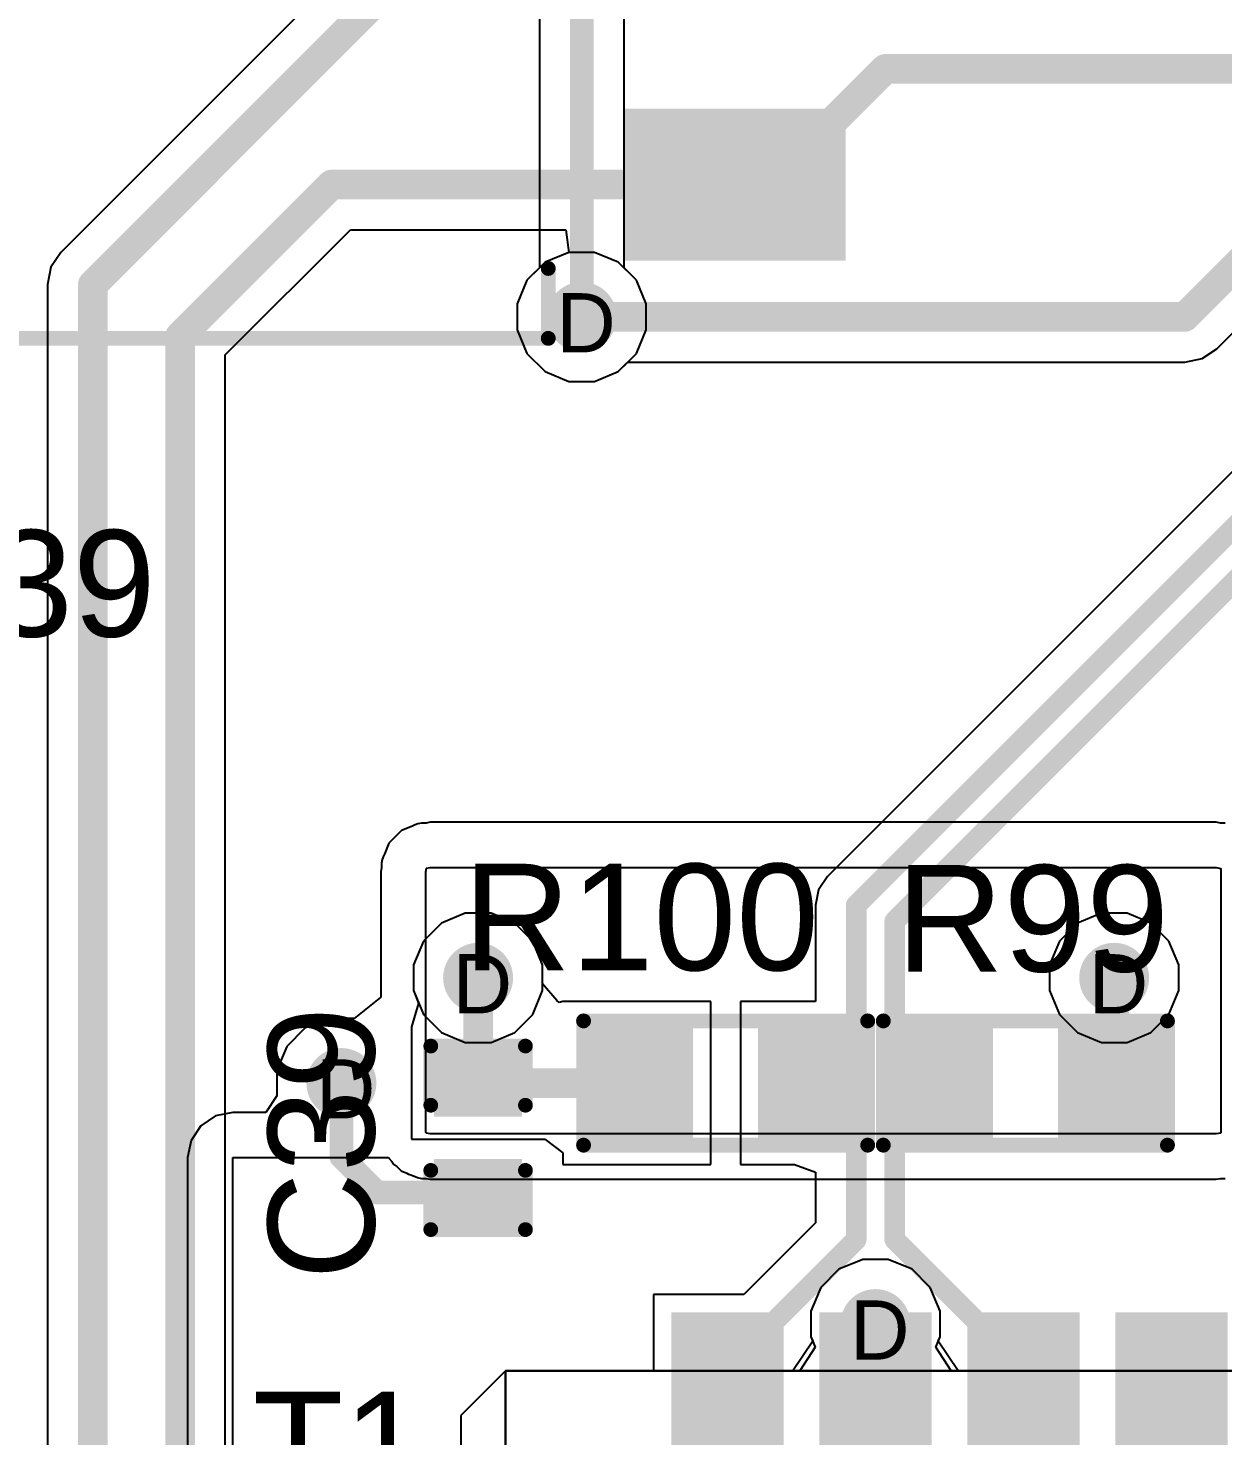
# Model space of a CAD drawing. Header units: inches. Extents: x -11 to 5428, y 0 to 5423.
# Drawn here: x 261.42 to 271.67, y 29.16 to 41.24 of the extents above; entities that cross this region are included whole.
import ezdxf

# ---------------------------------------------------------------- set-up
doc = ezdxf.new("R2010")
doc.units = ezdxf.units.IN
for name, color, linetype in [('Bottom Layer', 5, 'Continuous'), ('Drill Drawing', 1, 'Continuous'), ('GND', 16, 'Continuous'), ('Multi-Layer', 9, 'Continuous'), ('PWR', 76, 'Continuous'), ('Top Layer', 1, 'Continuous'), ('Top Overlay', 2, 'Continuous'), ('Top Paste', 8, 'Continuous'), ('Top Solder', 216, 'Continuous'), ('Via Holes', 16, 'Continuous')]:
    doc.layers.add(name, color=color, linetype=linetype)
doc.styles.add('Arial', font='', dxfattribs={"height": 0.2})
doc.styles.get('Arial').set_extended_font_data('Arial')

# ---------------------------------------------------------------- blocks, each defined once
blk = doc.blocks.new('H1102NLT_645')
at = {"layer": 'Top Layer'}
for points in [[(-5.1, 4.825), (-3.43, 4.825), (-3.43, 4.065), (-5.1, 4.065)], [(5.1, 4.065), (3.43, 4.065), (3.43, 4.825), (5.1, 4.825)], [(-5.1, 3.555), (-3.43, 3.555), (-3.43, 2.795), (-5.1, 2.795)], [(5.1, 2.795), (3.43, 2.795), (3.43, 3.555), (5.1, 3.555)], [(-5.1, 2.285), (-3.43, 2.285), (-3.43, 1.525), (-5.1, 1.525)], [(5.1, 1.525), (3.43, 1.525), (3.43, 2.285), (5.1, 2.285)], [(-5.1, 1.015), (-3.43, 1.015), (-3.43, 0.255), (-5.1, 0.255)], [(5.1, 0.255), (3.43, 0.255), (3.43, 1.015), (5.1, 1.015)], [(-5.1, -0.255), (-3.43, -0.255), (-3.43, -1.015), (-5.1, -1.015)], [(5.1, -1.015), (3.43, -1.015), (3.43, -0.255), (5.1, -0.255)], [(-5.1, -1.525), (-3.43, -1.525), (-3.43, -2.285), (-5.1, -2.285)], [(5.1, -2.285), (3.43, -2.285), (3.43, -1.525), (5.1, -1.525)], [(-5.1, -2.795), (-3.43, -2.795), (-3.43, -3.555), (-5.1, -3.555)], [(5.1, -3.555), (3.43, -3.555), (3.43, -2.795), (5.1, -2.795)], [(-5.1, -4.065), (-3.43, -4.065), (-3.43, -4.825), (-5.1, -4.825)], [(5.1, -4.825), (3.43, -4.825), (3.43, -4.065), (5.1, -4.065)]]:
    blk.add_hatch(color=1, dxfattribs=at).paths.add_polyline_path(points)
at = {"layer": 'Top Overlay'}
blk.add_hatch(color=2, dxfattribs=at).paths.add_polyline_path([(-3.226, 4.089), (-2.413, 4.089), (-2.413, 4.902), (-3.226, 4.902)])
at = {"layer": 'Top Paste'}
for points in [[(-5.1, 4.825), (-3.43, 4.825), (-3.43, 4.065), (-5.1, 4.065)], [(5.1, 4.065), (3.43, 4.065), (3.43, 4.825), (5.1, 4.825)], [(-5.1, 3.555), (-3.43, 3.555), (-3.43, 2.795), (-5.1, 2.795)], [(5.1, 2.795), (3.43, 2.795), (3.43, 3.555), (5.1, 3.555)], [(-5.1, 2.285), (-3.43, 2.285), (-3.43, 1.525), (-5.1, 1.525)], [(5.1, 1.525), (3.43, 1.525), (3.43, 2.285), (5.1, 2.285)], [(-5.1, 1.015), (-3.43, 1.015), (-3.43, 0.255), (-5.1, 0.255)], [(5.1, 0.255), (3.43, 0.255), (3.43, 1.015), (5.1, 1.015)], [(-5.1, -0.255), (-3.43, -0.255), (-3.43, -1.015), (-5.1, -1.015)], [(5.1, -1.015), (3.43, -1.015), (3.43, -0.255), (5.1, -0.255)], [(-5.1, -1.525), (-3.43, -1.525), (-3.43, -2.285), (-5.1, -2.285)], [(5.1, -2.285), (3.43, -2.285), (3.43, -1.525), (5.1, -1.525)], [(-5.1, -2.795), (-3.43, -2.795), (-3.43, -3.555), (-5.1, -3.555)], [(5.1, -3.555), (3.43, -3.555), (3.43, -2.795), (5.1, -2.795)], [(-5.1, -4.065), (-3.43, -4.065), (-3.43, -4.825), (-5.1, -4.825)], [(5.1, -4.825), (3.43, -4.825), (3.43, -4.065), (5.1, -4.065)]]:
    blk.add_hatch(color=8, dxfattribs=at).paths.add_polyline_path(points)
at = {"layer": 'Top Solder'}
for points in [[(-5.202, 4.927), (-3.328, 4.927), (-3.328, 3.963), (-5.202, 3.963)], [(5.202, 3.963), (3.328, 3.963), (3.328, 4.927), (5.202, 4.927)], [(-5.202, 3.657), (-3.328, 3.657), (-3.328, 2.693), (-5.202, 2.693)], [(5.202, 2.693), (3.328, 2.693), (3.328, 3.657), (5.202, 3.657)], [(-5.202, 2.387), (-3.328, 2.387), (-3.328, 1.423), (-5.202, 1.423)], [(5.202, 1.423), (3.328, 1.423), (3.328, 2.387), (5.202, 2.387)], [(-5.202, 1.117), (-3.328, 1.117), (-3.328, 0.153), (-5.202, 0.153)], [(5.202, 0.153), (3.328, 0.153), (3.328, 1.117), (5.202, 1.117)], [(-5.202, -0.153), (-3.328, -0.153), (-3.328, -1.117), (-5.202, -1.117)], [(5.202, -1.117), (3.328, -1.117), (3.328, -0.153), (5.202, -0.153)], [(-5.202, -1.423), (-3.328, -1.423), (-3.328, -2.387), (-5.202, -2.387)], [(5.202, -2.387), (3.328, -2.387), (3.328, -1.423), (5.202, -1.423)], [(-5.202, -2.693), (-3.328, -2.693), (-3.328, -3.657), (-5.202, -3.657)], [(5.202, -3.657), (3.328, -3.657), (3.328, -2.693), (5.202, -2.693)], [(-5.202, -3.963), (-3.328, -3.963), (-3.328, -4.927), (-5.202, -4.927)], [(5.202, -4.927), (3.328, -4.927), (3.328, -3.963), (5.202, -3.963)]]:
    blk.add_hatch(color=216, dxfattribs=at).paths.add_polyline_path(points)
at = {"layer": 'Top Overlay'}
for points in [[(3.555, 6.35, 0.127, 0.127, 0), (-3.555, 6.35, 0.127, 0.127, 0)], [(-5.357, 4.47, 0.254, 0.254, 0), (-5.484, 4.597, 0.254, 0.254, 0)], [(-5.484, 4.343, 0.254, 0.254, 0), (-5.484, 4.597, 0.254, 0.254, 0)], [(-5.484, 4.343, 0.254, 0.254, 0), (-5.357, 4.47, 0.254, 0.254, 0)], [(3.555, -6.35, 0.127, 0.127, 0), (-3.555, -6.35, 0.127, 0.127, 0)]]:
    blk.add_lwpolyline(points, format="xyseb", dxfattribs=at)
for points in [[(-3.587, 6.35, 0.0635, 0.0635, 1), (-3.523, 6.35, 0.0635, 0.0635, 1)], [(3.523, 6.35, 0.0635, 0.0635, 1), (3.587, 6.35, 0.0635, 0.0635, 1)], [(-5.548, 4.597, 0.127, 0.127, 1), (-5.421, 4.597, 0.127, 0.127, 1)], [(-5.548, 4.597, 0.127, 0.127, 1), (-5.421, 4.597, 0.127, 0.127, 1)], [(-5.421, 4.47, 0.127, 0.127, 1), (-5.294, 4.47, 0.127, 0.127, 1)], [(-5.421, 4.47, 0.127, 0.127, 1), (-5.294, 4.47, 0.127, 0.127, 1)], [(-5.548, 4.343, 0.127, 0.127, 1), (-5.421, 4.343, 0.127, 0.127, 1)], [(-5.548, 4.343, 0.127, 0.127, 1), (-5.421, 4.343, 0.127, 0.127, 1)], [(-3.587, -6.35, 0.0635, 0.0635, 1), (-3.523, -6.35, 0.0635, 0.0635, 1)], [(3.523, -6.35, 0.0635, 0.0635, 1), (3.587, -6.35, 0.0635, 0.0635, 1)]]:
    blk.add_lwpolyline(points, format="xyseb", close=True, dxfattribs=at)
blk = doc.blocks.new('DSIC05LS_P__646')
at = {"layer": 'Top Layer'}
blk.add_hatch(color=1, dxfattribs=at).paths.add_polyline_path([(5.5, -4.53), (5.5, -5.63), (3.8, -5.63), (3.8, -4.53)])
at = {"layer": 'Top Paste'}
blk.add_hatch(color=8, dxfattribs=at).paths.add_polyline_path([(5.5, -4.53), (5.5, -5.63), (3.8, -5.63), (3.8, -4.53)])
at = {"layer": 'Top Solder'}
blk.add_hatch(color=216, dxfattribs=at).paths.add_polyline_path([(5.602, -4.428), (5.602, -5.732), (3.698, -5.732), (3.698, -4.428)])
at = {"layer": 'Top Overlay'}
for points in [[(3.05, -6.4, 0.127, 0.127, 0), (3.05, -5.8, 0.127, 0.127, 0)], [(-3.15, -6.4, 0.127, 0.127, 0), (3.05, -6.4, 0.127, 0.127, 0)]]:
    blk.add_lwpolyline(points, format="xyseb", dxfattribs=at)
for points in [[(3.018, -5.8, 0.0635, 0.0635, 1), (3.082, -5.8, 0.0635, 0.0635, 1)], [(3.018, -6.4, 0.0635, 0.0635, 1), (3.082, -6.4, 0.0635, 0.0635, 1)], [(3.018, -6.4, 0.0635, 0.0635, 1), (3.082, -6.4, 0.0635, 0.0635, 1)]]:
    blk.add_lwpolyline(points, format="xyseb", close=True, dxfattribs=at)
blk = doc.blocks.new('R___0603_699')
at = {"layer": 'Top Layer'}
for points in [[(-0.381, 0.445), (-0.381, -0.444), (-1.143, -0.444), (-1.143, 0.445)], [(1.143, 0.445), (1.143, -0.444), (0.381, -0.444), (0.381, 0.445)]]:
    blk.add_hatch(color=1, dxfattribs=at).paths.add_polyline_path(points)
at = {"layer": 'Top Paste'}
for points in [[(-0.381, 0.445), (-0.381, -0.444), (-1.143, -0.444), (-1.143, 0.445)], [(1.143, 0.445), (1.143, -0.444), (0.381, -0.444), (0.381, 0.445)]]:
    blk.add_hatch(color=8, dxfattribs=at).paths.add_polyline_path(points)
at = {"layer": 'Top Solder'}
for points in [[(-0.279, 0.546), (-0.279, -0.546), (-1.245, -0.546), (-1.245, 0.546)], [(1.245, 0.546), (1.245, -0.546), (0.279, -0.546), (0.279, 0.546)]]:
    blk.add_hatch(color=216, dxfattribs=at).paths.add_polyline_path(points)
at = {"layer": 'Top Overlay'}
for points in [[(-1.219, -0.533, 0.127, 0.127, 0), (-1.219, 0.533, 0.127, 0.127, 0)], [(-1.219, 0.533, 0.127, 0.127, 0), (1.219, 0.533, 0.127, 0.127, 0)], [(1.219, -0.533, 0.127, 0.127, 0), (1.219, 0.533, 0.127, 0.127, 0)], [(-1.219, -0.533, 0.127, 0.127, 0), (1.219, -0.533, 0.127, 0.127, 0)]]:
    blk.add_lwpolyline(points, format="xyseb", dxfattribs=at)
for points in [[(-1.251, 0.533, 0.0635, 0.0635, 1), (-1.187, 0.533, 0.0635, 0.0635, 1)], [(-1.251, 0.533, 0.0635, 0.0635, 1), (-1.187, 0.533, 0.0635, 0.0635, 1)], [(1.187, 0.533, 0.0635, 0.0635, 1), (1.251, 0.533, 0.0635, 0.0635, 1)], [(1.187, 0.533, 0.0635, 0.0635, 1), (1.251, 0.533, 0.0635, 0.0635, 1)], [(-1.251, -0.533, 0.0635, 0.0635, 1), (-1.187, -0.533, 0.0635, 0.0635, 1)], [(-1.251, -0.533, 0.0635, 0.0635, 1), (-1.187, -0.533, 0.0635, 0.0635, 1)], [(1.187, -0.533, 0.0635, 0.0635, 1), (1.251, -0.533, 0.0635, 0.0635, 1)], [(1.187, -0.533, 0.0635, 0.0635, 1), (1.251, -0.533, 0.0635, 0.0635, 1)]]:
    blk.add_lwpolyline(points, format="xyseb", close=True, dxfattribs=at)
blk = doc.blocks.new('R___0603_700')
at = {"layer": 'Top Layer'}
for points in [[(-0.381, 0.444), (-0.381, -0.445), (-1.143, -0.445), (-1.143, 0.444)], [(1.143, 0.444), (1.143, -0.445), (0.381, -0.445), (0.381, 0.444)]]:
    blk.add_hatch(color=1, dxfattribs=at).paths.add_polyline_path(points)
at = {"layer": 'Top Paste'}
for points in [[(-0.381, 0.444), (-0.381, -0.445), (-1.143, -0.445), (-1.143, 0.444)], [(1.143, 0.444), (1.143, -0.445), (0.381, -0.445), (0.381, 0.444)]]:
    blk.add_hatch(color=8, dxfattribs=at).paths.add_polyline_path(points)
at = {"layer": 'Top Solder'}
for points in [[(-0.279, 0.546), (-0.279, -0.546), (-1.245, -0.546), (-1.245, 0.546)], [(1.245, 0.546), (1.245, -0.546), (0.279, -0.546), (0.279, 0.546)]]:
    blk.add_hatch(color=216, dxfattribs=at).paths.add_polyline_path(points)
at = {"layer": 'Top Overlay'}
for points in [[(-1.219, 0.533, 0.127, 0.127, 0), (-1.219, -0.533, 0.127, 0.127, 0)], [(1.219, 0.533, 0.127, 0.127, 0), (-1.219, 0.533, 0.127, 0.127, 0)], [(1.219, 0.533, 0.127, 0.127, 0), (1.219, -0.533, 0.127, 0.127, 0)], [(1.219, -0.533, 0.127, 0.127, 0), (-1.219, -0.533, 0.127, 0.127, 0)]]:
    blk.add_lwpolyline(points, format="xyseb", dxfattribs=at)
for points in [[(-1.251, 0.533, 0.0635, 0.0635, 1), (-1.187, 0.533, 0.0635, 0.0635, 1)], [(-1.251, 0.533, 0.0635, 0.0635, 1), (-1.187, 0.533, 0.0635, 0.0635, 1)], [(1.187, 0.533, 0.0635, 0.0635, 1), (1.251, 0.533, 0.0635, 0.0635, 1)], [(1.187, 0.533, 0.0635, 0.0635, 1), (1.251, 0.533, 0.0635, 0.0635, 1)], [(-1.251, -0.533, 0.0635, 0.0635, 1), (-1.187, -0.533, 0.0635, 0.0635, 1)], [(-1.251, -0.533, 0.0635, 0.0635, 1), (-1.187, -0.533, 0.0635, 0.0635, 1)], [(1.187, -0.533, 0.0635, 0.0635, 1), (1.251, -0.533, 0.0635, 0.0635, 1)], [(1.187, -0.533, 0.0635, 0.0635, 1), (1.251, -0.533, 0.0635, 0.0635, 1)]]:
    blk.add_lwpolyline(points, format="xyseb", close=True, dxfattribs=at)
blk = doc.blocks.new('C___0402_805')
at = {"layer": 'Top Layer'}
for points in [[(-0.698, -0.317), (-0.698, 0.318), (-0.241, 0.318), (-0.241, -0.317)], [(0.241, -0.317), (0.241, 0.318), (0.699, 0.318), (0.699, -0.317)]]:
    blk.add_hatch(color=1, dxfattribs=at).paths.add_polyline_path(points)
at = {"layer": 'Top Paste'}
for points in [[(-0.698, -0.317), (-0.698, 0.318), (-0.241, 0.318), (-0.241, -0.317)], [(0.241, -0.317), (0.241, 0.318), (0.699, 0.318), (0.699, -0.317)]]:
    blk.add_hatch(color=8, dxfattribs=at).paths.add_polyline_path(points)
at = {"layer": 'Top Solder'}
for points in [[(-0.758, -0.377), (-0.758, 0.378), (-0.181, 0.378), (-0.181, -0.377)], [(0.181, -0.377), (0.181, 0.378), (0.759, 0.378), (0.759, -0.377)]]:
    blk.add_hatch(color=216, dxfattribs=at).paths.add_polyline_path(points)
at = {"layer": 'Top Overlay'}
for points in [[(-0.787, 0.406, 0.127, 0.127, 0), (-0.787, -0.406, 0.127, 0.127, 0)], [(-0.787, 0.406, 0.127, 0.127, 0), (-0.279, 0.406, 0.127, 0.127, 0)], [(0.279, 0.406, 0.127, 0.127, 0), (0.787, 0.406, 0.127, 0.127, 0)], [(0.787, 0.406, 0.127, 0.127, 0), (0.787, -0.406, 0.127, 0.127, 0)], [(-0.787, -0.406, 0.127, 0.127, 0), (-0.279, -0.406, 0.127, 0.127, 0)], [(0.279, -0.406, 0.127, 0.127, 0), (0.787, -0.406, 0.127, 0.127, 0)]]:
    blk.add_lwpolyline(points, format="xyseb", dxfattribs=at)
for points in [[(-0.819, 0.406, 0.0635, 0.0635, 1), (-0.756, 0.406, 0.0635, 0.0635, 1)], [(-0.819, 0.406, 0.0635, 0.0635, 1), (-0.756, 0.406, 0.0635, 0.0635, 1)], [(-0.311, 0.406, 0.0635, 0.0635, 1), (-0.248, 0.406, 0.0635, 0.0635, 1)], [(0.248, 0.406, 0.0635, 0.0635, 1), (0.311, 0.406, 0.0635, 0.0635, 1)], [(0.756, 0.406, 0.0635, 0.0635, 1), (0.819, 0.406, 0.0635, 0.0635, 1)], [(0.756, 0.406, 0.0635, 0.0635, 1), (0.819, 0.406, 0.0635, 0.0635, 1)], [(-0.819, -0.406, 0.0635, 0.0635, 1), (-0.756, -0.406, 0.0635, 0.0635, 1)], [(-0.819, -0.406, 0.0635, 0.0635, 1), (-0.756, -0.406, 0.0635, 0.0635, 1)], [(-0.311, -0.406, 0.0635, 0.0635, 1), (-0.248, -0.406, 0.0635, 0.0635, 1)], [(0.248, -0.406, 0.0635, 0.0635, 1), (0.311, -0.406, 0.0635, 0.0635, 1)], [(0.756, -0.406, 0.0635, 0.0635, 1), (0.819, -0.406, 0.0635, 0.0635, 1)], [(0.756, -0.406, 0.0635, 0.0635, 1), (0.819, -0.406, 0.0635, 0.0635, 1)]]:
    blk.add_lwpolyline(points, format="xyseb", close=True, dxfattribs=at)

msp = doc.modelspace()

# ---------------------------------------------------------------- hatches: boundary and pattern name
at = {"layer": 'Bottom Layer'}
h = msp.add_hatch(color=5, dxfattribs=at)
edge = h.paths.add_edge_path()
edge.add_arc((266.171, 38.76), 0.3, 0, 360)
h = msp.add_hatch(color=5, dxfattribs=at)
edge = h.paths.add_edge_path()
edge.add_arc((265.282, 33.09), 0.3, 0, 360)
h = msp.add_hatch(color=5, dxfattribs=at)
edge = h.paths.add_edge_path()
edge.add_arc((270.74, 33.09), 0.3, 0, 360)
h = msp.add_hatch(color=5, dxfattribs=at)
edge = h.paths.add_edge_path()
edge.add_arc((264.109, 32.187), 0.3, 0, 360)
h = msp.add_hatch(color=5, dxfattribs=at)
edge = h.paths.add_edge_path()
edge.add_arc((268.692, 30.119), 0.3, 0, 360)
at = {"layer": 'GND'}
h = msp.add_hatch(color=16, dxfattribs=at)
edge = h.paths.add_edge_path()
edge.add_arc((266.171, 38.76), 0.3, 0, 360)
h = msp.add_hatch(color=16, dxfattribs=at)
edge = h.paths.add_edge_path()
edge.add_arc((265.282, 33.09), 0.3, 0, 360)
h = msp.add_hatch(color=16, dxfattribs=at)
edge = h.paths.add_edge_path()
edge.add_arc((270.74, 33.09), 0.3, 0, 360)
h = msp.add_hatch(color=16, dxfattribs=at)
edge = h.paths.add_edge_path()
edge.add_arc((264.109, 32.187), 0.3, 0, 360)
h = msp.add_hatch(color=16, dxfattribs=at)
edge = h.paths.add_edge_path()
edge.add_arc((268.692, 30.119), 0.3, 0, 360)
at = {"layer": 'PWR'}
h = msp.add_hatch(color=76, dxfattribs=at)
edge = h.paths.add_edge_path()
edge.add_arc((266.171, 38.76), 0.3, 0, 360)
h = msp.add_hatch(color=76, dxfattribs=at)
edge = h.paths.add_edge_path()
edge.add_arc((265.282, 33.09), 0.3, 0, 360)
h = msp.add_hatch(color=76, dxfattribs=at)
edge = h.paths.add_edge_path()
edge.add_arc((270.74, 33.09), 0.3, 0, 360)
h = msp.add_hatch(color=76, dxfattribs=at)
edge = h.paths.add_edge_path()
edge.add_arc((264.109, 32.187), 0.3, 0, 360)
h = msp.add_hatch(color=76, dxfattribs=at)
edge = h.paths.add_edge_path()
edge.add_arc((268.692, 30.119), 0.3, 0, 360)
at = {"layer": 'Top Layer'}
h = msp.add_hatch(color=1, dxfattribs=at)
edge = h.paths.add_edge_path()
edge.add_arc((266.171, 38.76), 0.3, 0, 360)
h = msp.add_hatch(color=1, dxfattribs=at)
edge = h.paths.add_edge_path()
edge.add_arc((265.282, 33.09), 0.3, 0, 360)
h = msp.add_hatch(color=1, dxfattribs=at)
edge = h.paths.add_edge_path()
edge.add_arc((270.74, 33.09), 0.3, 0, 360)
h = msp.add_hatch(color=1, dxfattribs=at)
edge = h.paths.add_edge_path()
edge.add_arc((264.109, 32.187), 0.3, 0, 360)
h = msp.add_hatch(color=1, dxfattribs=at)
edge = h.paths.add_edge_path()
edge.add_arc((268.692, 30.119), 0.3, 0, 360)
at = {"layer": 'Via Holes'}
h = msp.add_hatch(color=7, dxfattribs=at)
edge = h.paths.add_edge_path()
edge.add_arc((266.171, 38.76), 0.15, 0, 360)
h = msp.add_hatch(color=7, dxfattribs=at)
edge = h.paths.add_edge_path()
edge.add_arc((265.282, 33.09), 0.15, 0, 360)
h = msp.add_hatch(color=7, dxfattribs=at)
edge = h.paths.add_edge_path()
edge.add_arc((270.74, 33.09), 0.15, 0, 360)
h = msp.add_hatch(color=7, dxfattribs=at)
edge = h.paths.add_edge_path()
edge.add_arc((264.109, 32.187), 0.15, 0, 360)
h = msp.add_hatch(color=7, dxfattribs=at)
edge = h.paths.add_edge_path()
edge.add_arc((268.692, 30.119), 0.15, 0, 360)

# ---------------------------------------------------------------- linework, layer by layer
at = {"layer": 'Bottom Layer'}
for p, q in [((265.808, 51.884), (265.808, 39.181)), ((266.534, 39.181), (266.534, 51.884)), ((265.808, 39.181), (265.701, 39.074)), ((266.641, 39.074), (266.534, 39.181)), ((265.701, 39.074), (265.617, 38.871)), ((266.725, 38.871), (266.641, 39.074)), ((265.617, 38.871), (265.617, 38.65)), ((266.725, 38.65), (266.725, 38.871)), ((265.617, 38.65), (265.701, 38.447)), ((266.641, 38.447), (266.725, 38.65)), ((265.701, 38.447), (265.857, 38.291)), ((266.485, 38.291), (266.641, 38.447)), ((265.857, 38.291), (266.061, 38.206)), ((266.281, 38.206), (266.485, 38.291)), ((266.061, 38.206), (266.281, 38.206)), ((265.172, 33.644), (264.969, 33.559)), ((265.393, 33.644), (265.172, 33.644)), ((265.596, 33.559), (265.393, 33.644)), ((270.63, 33.644), (270.426, 33.559)), ((270.85, 33.644), (270.63, 33.644)), ((271.054, 33.559), (270.85, 33.644)), ((264.969, 33.559), (264.813, 33.404)), ((265.752, 33.404), (265.596, 33.559)), ((270.426, 33.559), (270.271, 33.404)), ((271.21, 33.404), (271.054, 33.559)), ((264.813, 33.404), (264.728, 33.2)), ((265.836, 33.2), (265.752, 33.404)), ((270.271, 33.404), (270.186, 33.2)), ((271.294, 33.2), (271.21, 33.404)), ((264.728, 33.2), (264.728, 32.98)), ((265.836, 32.98), (265.836, 33.2)), ((270.186, 33.2), (270.186, 32.98)), ((271.294, 32.98), (271.294, 33.2)), ((264.728, 32.98), (264.813, 32.776)), ((265.752, 32.776), (265.836, 32.98)), ((270.186, 32.98), (270.271, 32.776)), ((271.21, 32.776), (271.294, 32.98)), ((264.813, 32.776), (264.969, 32.62)), ((265.596, 32.62), (265.752, 32.776)), ((270.271, 32.776), (270.426, 32.62)), ((271.054, 32.62), (271.21, 32.776)), ((264.969, 32.62), (265.172, 32.536)), ((265.393, 32.536), (265.596, 32.62)), ((270.426, 32.62), (270.63, 32.536)), ((270.85, 32.536), (271.054, 32.62)), ((265.172, 32.536), (265.393, 32.536)), ((270.63, 32.536), (270.85, 32.536)), ((268.378, 30.589), (268.222, 30.433)), ((268.582, 30.673), (268.378, 30.589)), ((268.802, 30.673), (268.582, 30.673)), ((269.006, 30.589), (268.802, 30.673)), ((269.162, 30.433), (269.006, 30.589)), ((268.222, 30.433), (268.138, 30.229)), ((269.246, 30.229), (269.162, 30.433)), ((268.138, 30.229), (268.138, 30.009)), ((269.246, 30.009), (269.246, 30.229)), ((268.138, 30.009), (268.174, 29.921)), ((269.21, 29.921), (269.246, 30.009)), ((268.174, 29.921), (268.044, 29.718)), ((269.34, 29.718), (269.21, 29.921)), ((268.044, 29.718), (265.517, 29.718)), ((265.517, 29.718), (265.517, 26.573)), ((274.394, 29.718), (269.34, 29.718))]:
    msp.add_line(p, q, dxfattribs=at)
msp.add_lwpolyline([(266.171, 38.76, 0.203, 0.203, 0), (266.171, 52.304, 0.203, 0.203, 0)], format="xyseb", dxfattribs=at)
msp.add_lwpolyline([(266.12, 38.76, 0.102, 0.102, 1), (266.222, 38.76, 0.102, 0.102, 1)], format="xyseb", close=True, dxfattribs=at)
at = {"layer": 'GND'}
for p, q in [((266.061, 39.314), (265.857, 39.23)), ((266.281, 39.314), (266.061, 39.314)), ((266.485, 39.23), (266.281, 39.314)), ((265.857, 39.23), (265.701, 39.074)), ((266.641, 39.074), (266.485, 39.23)), ((265.701, 39.074), (265.617, 38.871)), ((266.725, 38.871), (266.641, 39.074)), ((265.617, 38.871), (265.617, 38.65)), ((266.725, 38.65), (266.725, 38.871)), ((265.617, 38.65), (265.701, 38.447)), ((266.641, 38.447), (266.725, 38.65)), ((265.701, 38.447), (265.857, 38.291)), ((266.485, 38.291), (266.641, 38.447)), ((265.857, 38.291), (266.061, 38.206)), ((266.281, 38.206), (266.485, 38.291)), ((266.061, 38.206), (266.281, 38.206)), ((265.172, 33.644), (264.969, 33.559)), ((265.393, 33.644), (265.172, 33.644)), ((265.596, 33.559), (265.393, 33.644)), ((270.63, 33.644), (270.426, 33.559)), ((270.85, 33.644), (270.63, 33.644)), ((271.054, 33.559), (270.85, 33.644)), ((264.969, 33.559), (264.813, 33.404)), ((265.752, 33.404), (265.596, 33.559)), ((270.426, 33.559), (270.271, 33.404)), ((271.21, 33.404), (271.054, 33.559)), ((264.813, 33.404), (264.728, 33.2)), ((265.836, 33.2), (265.752, 33.404)), ((270.271, 33.404), (270.186, 33.2)), ((271.294, 33.2), (271.21, 33.404)), ((264.728, 33.2), (264.728, 32.98)), ((265.836, 32.98), (265.836, 33.2)), ((270.186, 33.2), (270.186, 32.98)), ((271.294, 32.98), (271.294, 33.2)), ((264.728, 32.98), (264.813, 32.776)), ((265.752, 32.776), (265.836, 32.98)), ((270.186, 32.98), (270.271, 32.776)), ((271.21, 32.776), (271.294, 32.98)), ((264.813, 32.776), (264.969, 32.62)), ((265.596, 32.62), (265.752, 32.776)), ((270.271, 32.776), (270.426, 32.62)), ((271.054, 32.62), (271.21, 32.776)), ((264.969, 32.62), (265.172, 32.536)), ((265.393, 32.536), (265.596, 32.62)), ((270.426, 32.62), (270.63, 32.536)), ((270.85, 32.536), (271.054, 32.62)), ((265.172, 32.536), (265.393, 32.536)), ((270.63, 32.536), (270.85, 32.536)), ((268.378, 30.589), (268.222, 30.433)), ((268.582, 30.673), (268.378, 30.589)), ((268.802, 30.673), (268.582, 30.673)), ((269.006, 30.589), (268.802, 30.673)), ((269.162, 30.433), (269.006, 30.589)), ((268.222, 30.433), (268.138, 30.229)), ((269.246, 30.229), (269.162, 30.433)), ((268.138, 30.229), (268.138, 30.009)), ((269.246, 30.009), (269.246, 30.229)), ((268.153, 29.972), (267.984, 29.718)), ((268.138, 30.009), (268.153, 29.972)), ((269.231, 29.972), (269.246, 30.009)), ((269.401, 29.718), (269.231, 29.972)), ((267.984, 29.718), (265.517, 29.718)), ((265.517, 29.718), (265.517, 26.197)), ((274.334, 29.718), (269.401, 29.718))]:
    msp.add_line(p, q, dxfattribs=at)
at = {"layer": 'Multi-Layer'}
for p, q in [((265.517, 20.32), (265.517, 29.718)), ((265.517, 29.718), (278.217, 29.718))]:
    msp.add_line(p, q, dxfattribs=at)
at = {"layer": 'PWR'}
for p, q in [((266.061, 39.314), (265.857, 39.23)), ((266.281, 39.314), (266.061, 39.314)), ((266.485, 39.23), (266.281, 39.314)), ((265.857, 39.23), (265.701, 39.074)), ((266.641, 39.074), (266.485, 39.23)), ((265.701, 39.074), (265.617, 38.871)), ((266.725, 38.871), (266.641, 39.074)), ((265.617, 38.871), (265.617, 38.65)), ((266.725, 38.65), (266.725, 38.871)), ((265.617, 38.65), (265.701, 38.447)), ((266.641, 38.447), (266.725, 38.65)), ((265.701, 38.447), (265.857, 38.291)), ((266.485, 38.291), (266.641, 38.447)), ((265.857, 38.291), (266.061, 38.206)), ((266.281, 38.206), (266.485, 38.291)), ((266.061, 38.206), (266.281, 38.206)), ((264.872, 34.424), (264.835, 34.417)), ((271.615, 34.424), (264.872, 34.424)), ((271.653, 34.417), (271.615, 34.424)), ((264.624, 34.353), (264.517, 34.245)), ((264.624, 34.353), (264.624, 34.353)), ((264.719, 34.392), (264.624, 34.353)), ((264.724, 34.395), (264.719, 34.392)), ((264.729, 34.396), (264.724, 34.395)), ((264.765, 34.411), (264.729, 34.396)), ((264.796, 34.417), (264.765, 34.411)), ((264.835, 34.417), (264.796, 34.417)), ((271.691, 34.417), (271.653, 34.417)), ((264.517, 34.245), (264.478, 34.151)), ((264.517, 34.245), (264.517, 34.245)), ((264.459, 34.105), (264.453, 34.074)), ((264.453, 34.074), (264.453, 34.035)), ((264.474, 34.141), (264.459, 34.105)), ((264.475, 34.146), (264.474, 34.141)), ((264.478, 34.151), (264.475, 34.146)), ((264.453, 34.035), (264.446, 33.998)), ((264.446, 33.998), (264.446, 32.923)), ((264.834, 33.998), (264.84, 34.03)), ((264.834, 31.763), (264.834, 33.998)), ((264.84, 34.03), (264.872, 34.036)), ((264.872, 34.036), (271.615, 34.036)), ((271.615, 34.036), (271.654, 34.028)), ((271.654, 34.028), (271.654, 31.758)), ((264.446, 32.923), (264.219, 32.741)), ((263.999, 32.741), (263.795, 32.657)), ((264.219, 32.741), (263.999, 32.741)), ((263.795, 32.657), (263.64, 32.501)), ((263.64, 32.501), (263.555, 32.297)), ((263.555, 32.297), (263.555, 32.077)), ((263.555, 32.077), (263.46, 31.935)), ((263.029, 31.906), (262.903, 31.821)), ((263.178, 31.935), (263.029, 31.906)), ((263.46, 31.935), (263.178, 31.935)), ((262.903, 31.821), (262.819, 31.695)), ((262.819, 31.695), (262.789, 31.547)), ((264.835, 31.763), (264.834, 31.763)), ((264.838, 31.757), (264.835, 31.763)), ((264.872, 31.75), (264.838, 31.757)), ((271.615, 31.75), (264.872, 31.75)), ((271.654, 31.758), (271.615, 31.75)), ((262.789, 31.547), (262.789, 25.865)), ((263.178, 25.865), (263.178, 31.547)), ((263.178, 31.547), (264.512, 31.547)), ((264.512, 31.547), (264.515, 31.541)), ((264.515, 31.541), (264.542, 31.514)), ((264.542, 31.514), (264.559, 31.488)), ((264.559, 31.488), (264.56, 31.488)), ((264.56, 31.488), (264.586, 31.471)), ((264.586, 31.471), (264.623, 31.434)), ((264.623, 31.434), (264.671, 31.414)), ((264.671, 31.414), (264.686, 31.404)), ((264.686, 31.404), (264.704, 31.4)), ((264.704, 31.4), (264.72, 31.393)), ((264.72, 31.393), (264.724, 31.391)), ((264.724, 31.391), (264.727, 31.39)), ((264.727, 31.39), (264.763, 31.376)), ((264.763, 31.376), (264.796, 31.369)), ((264.796, 31.369), (264.835, 31.369)), ((264.835, 31.369), (264.872, 31.362)), ((264.872, 31.362), (271.615, 31.362)), ((271.615, 31.362), (271.653, 31.369)), ((271.653, 31.369), (271.691, 31.369)), ((265.517, 29.718), (265.133, 29.334)), ((278.217, 29.718), (265.517, 29.718)), ((265.133, 29.334), (265.133, 26.102))]:
    msp.add_line(p, q, dxfattribs=at)
at = {"layer": 'Top Layer'}
for p, q in [((271.62, 38.486), (278.027, 44.893)), ((265.1, 42.711), (261.701, 39.312)), ((263.113, 38.434), (264.186, 39.507)), ((264.186, 39.507), (266.036, 39.507)), ((266.036, 39.507), (266.061, 39.314)), ((261.701, 39.312), (261.617, 39.186)), ((266.061, 39.314), (265.857, 39.23)), ((261.617, 39.186), (261.587, 39.037)), ((265.857, 39.23), (265.701, 39.074)), ((261.587, 39.037), (261.587, 28.507)), ((265.701, 39.074), (265.617, 38.871)), ((265.617, 38.871), (265.617, 38.65)), ((265.617, 38.65), (265.701, 38.447)), ((263.113, 27.922), (263.113, 38.434)), ((265.701, 38.447), (265.857, 38.291)), ((272.769, 38.449), (269.23, 34.909)), ((271.494, 38.402), (271.62, 38.486)), ((265.857, 38.291), (266.061, 38.206)), ((266.281, 38.206), (266.485, 38.291)), ((266.485, 38.291), (266.566, 38.372)), ((266.566, 38.372), (271.345, 38.372)), ((271.345, 38.372), (271.494, 38.402)), ((266.061, 38.206), (266.281, 38.206)), ((269.23, 34.909), (269.117, 34.796)), ((269.23, 34.909), (269.23, 34.909)), ((269.117, 34.796), (268.28, 33.959)), ((269.117, 34.796), (269.117, 34.796)), ((268.28, 33.959), (268.204, 33.846)), ((268.204, 33.846), (268.177, 33.712)), ((268.177, 33.712), (268.177, 32.886)), ((265.172, 33.644), (264.969, 33.559)), ((265.393, 33.644), (265.172, 33.644)), ((265.596, 33.559), (265.393, 33.644)), ((264.969, 33.559), (264.813, 33.404)), ((265.752, 33.404), (265.596, 33.559)), ((264.813, 33.404), (264.728, 33.2)), ((265.836, 33.2), (265.752, 33.404)), ((264.728, 33.2), (264.728, 32.98)), ((265.836, 33.039), (265.836, 33.2)), ((264.728, 32.98), (264.772, 32.873)), ((265.957, 32.894), (265.836, 33.039)), ((264.772, 32.873), (264.711, 32.67)), ((265.979, 32.878), (265.957, 32.894)), ((266.009, 32.886), (265.979, 32.878)), ((267.279, 32.886), (266.009, 32.886)), ((266.009, 32.886), (266.009, 32.886)), ((267.279, 31.489), (267.279, 32.886)), ((268.177, 32.886), (267.533, 32.886)), ((267.533, 32.886), (267.533, 31.489)), ((264.711, 32.67), (264.711, 32.67)), ((264.711, 32.67), (264.711, 31.705)), ((264.711, 31.705), (265.854, 31.705)), ((265.854, 31.705), (266.009, 31.588)), ((266.009, 31.588), (266.009, 31.489)), ((266.009, 31.489), (267.279, 31.489)), ((267.533, 31.489), (267.997, 31.489)), ((267.997, 31.489), (268.177, 31.421)), ((268.177, 31.421), (268.177, 30.989)), ((268.177, 30.989), (267.562, 30.373)), ((267.562, 30.373), (266.788, 30.373)), ((266.788, 30.373), (266.788, 29.718)), ((266.788, 29.718), (265.517, 29.718)), ((265.517, 29.718), (265.517, 26.126))]:
    msp.add_line(p, q, dxfattribs=at)
for points in [[(271.345, 38.76, 0.254, 0.254, 0), (277.96, 45.375, 0.254, 0.254, 0)], [(261.976, 39.037, 0.254, 0.254, 0), (265.374, 42.436, 0.254, 0.254, 0)], [(267.784, 39.896, 0.254, 0.254, 0), (268.776, 40.888, 0.254, 0.254, 0)], [(268.776, 40.888, 0.254, 0.254, 0), (272.54, 40.888, 0.254, 0.254, 0)], [(262.725, 38.595, 0.254, 0.254, 0), (264.025, 39.896, 0.254, 0.254, 0)], [(264.025, 39.896, 0.254, 0.254, 0), (267.484, 39.896, 0.254, 0.254, 0)], [(267.484, 39.896, 0.254, 0.254, 0), (267.784, 39.896, 0.254, 0.254, 0)], [(261.976, 28.346, 0.254, 0.254, 0), (261.976, 39.037, 0.254, 0.254, 0)], [(266.171, 38.76, 0.254, 0.254, 0), (271.345, 38.76, 0.254, 0.254, 0)], [(262.725, 27.922, 0.254, 0.254, 0), (262.725, 38.595, 0.254, 0.254, 0)], [(269.477, 34.662, 0.178, 0.178, 0), (273.016, 38.202, 0.178, 0.178, 0)], [(268.857, 33.575, 0.178, 0.178, 0), (273.153, 37.871, 0.178, 0.178, 0)], [(269.364, 34.549, 0.178, 0.178, 0), (269.477, 34.662, 0.178, 0.178, 0)], [(269.477, 34.662, 0.178, 0.178, 0), (269.477, 34.662, 0.178, 0.178, 0)], [(268.527, 33.712, 0.178, 0.178, 0), (269.364, 34.549, 0.178, 0.178, 0)], [(268.527, 32.61, 0.178, 0.178, 0), (268.527, 33.712, 0.178, 0.178, 0)], [(268.857, 32.61, 0.178, 0.178, 0), (268.857, 33.575, 0.178, 0.178, 0)], [(265.282, 32.187, 0.254, 0.254, 0), (265.282, 33.09, 0.254, 0.254, 0)], [(270.74, 32.187, 0.254, 0.254, 0), (270.74, 33.09, 0.254, 0.254, 0)], [(268.168, 32.251, 0.178, 0.178, 0), (268.527, 32.61, 0.178, 0.178, 0)], [(268.857, 32.61, 0.178, 0.178, 0), (269.216, 32.251, 0.178, 0.178, 0)], [(264.109, 31.554, 0.203, 0.203, 0), (264.109, 32.187, 0.203, 0.203, 0)], [(265.282, 32.187, 0.254, 0.254, 0), (266.644, 32.187, 0.254, 0.254, 0)], [(268.168, 32.187, 0.178, 0.178, 0), (268.168, 32.251, 0.178, 0.178, 0)], [(268.168, 32.124, 0.178, 0.178, 0), (268.168, 32.187, 0.178, 0.178, 0)], [(269.216, 32.187, 0.178, 0.178, 0), (269.216, 32.251, 0.178, 0.178, 0)], [(269.216, 32.124, 0.178, 0.178, 0), (269.216, 32.187, 0.178, 0.178, 0)], [(268.168, 32.124, 0.178, 0.178, 0), (268.527, 31.765, 0.178, 0.178, 0)], [(268.857, 31.765, 0.178, 0.178, 0), (269.216, 32.124, 0.178, 0.178, 0)], [(268.527, 31.421, 0.178, 0.178, 0), (268.527, 31.765, 0.178, 0.178, 0)], [(268.857, 31.284, 0.178, 0.178, 0), (268.857, 31.765, 0.178, 0.178, 0)], [(264.109, 31.554, 0.203, 0.203, 0), (264.415, 31.247, 0.203, 0.203, 0)], [(268.527, 31.421, 0.178, 0.178, 0), (268.527, 31.421, 0.178, 0.178, 0)], [(268.527, 30.844, 0.178, 0.178, 0), (268.527, 31.421, 0.178, 0.178, 0)], [(264.415, 31.247, 0.203, 0.203, 0), (265.282, 31.247, 0.203, 0.203, 0)], [(268.857, 31.284, 0.178, 0.178, 0), (268.857, 31.284, 0.178, 0.178, 0)], [(268.857, 30.844, 0.178, 0.178, 0), (268.857, 31.284, 0.178, 0.178, 0)], [(267.422, 29.739, 0.178, 0.178, 0), (268.527, 30.844, 0.178, 0.178, 0)], [(268.857, 30.844, 0.178, 0.178, 0), (269.962, 29.739, 0.178, 0.178, 0)], [(267.422, 29.284, 0.178, 0.178, 0), (267.422, 29.739, 0.178, 0.178, 0)], [(269.962, 29.284, 0.178, 0.178, 0), (269.962, 29.739, 0.178, 0.178, 0)]]:
    msp.add_lwpolyline(points, format="xyseb", dxfattribs=at)
for points in [[(268.713, 40.888, 0.127, 0.127, 1), (268.84, 40.888, 0.127, 0.127, 1)], [(268.713, 40.888, 0.127, 0.127, 1), (268.84, 40.888, 0.127, 0.127, 1)], [(263.962, 39.896, 0.127, 0.127, 1), (264.089, 39.896, 0.127, 0.127, 1)], [(263.962, 39.896, 0.127, 0.127, 1), (264.089, 39.896, 0.127, 0.127, 1)], [(267.421, 39.896, 0.127, 0.127, 1), (267.548, 39.896, 0.127, 0.127, 1)], [(267.421, 39.896, 0.127, 0.127, 1), (267.548, 39.896, 0.127, 0.127, 1)], [(267.721, 39.896, 0.127, 0.127, 1), (267.848, 39.896, 0.127, 0.127, 1)], [(267.721, 39.896, 0.127, 0.127, 1), (267.848, 39.896, 0.127, 0.127, 1)], [(261.912, 39.037, 0.127, 0.127, 1), (262.039, 39.037, 0.127, 0.127, 1)], [(261.912, 39.037, 0.127, 0.127, 1), (262.039, 39.037, 0.127, 0.127, 1)], [(266.108, 38.76, 0.127, 0.127, 1), (266.235, 38.76, 0.127, 0.127, 1)], [(271.282, 38.76, 0.127, 0.127, 1), (271.409, 38.76, 0.127, 0.127, 1)], [(271.282, 38.76, 0.127, 0.127, 1), (271.409, 38.76, 0.127, 0.127, 1)], [(262.661, 38.595, 0.127, 0.127, 1), (262.788, 38.595, 0.127, 0.127, 1)], [(262.661, 38.595, 0.127, 0.127, 1), (262.788, 38.595, 0.127, 0.127, 1)], [(269.432, 34.662, 0.0889, 0.0889, 1), (269.521, 34.662, 0.0889, 0.0889, 1)], [(269.432, 34.662, 0.0889, 0.0889, 1), (269.521, 34.662, 0.0889, 0.0889, 1)], [(269.432, 34.662, 0.0889, 0.0889, 1), (269.521, 34.662, 0.0889, 0.0889, 1)], [(269.432, 34.662, 0.0889, 0.0889, 1), (269.521, 34.662, 0.0889, 0.0889, 1)], [(269.319, 34.549, 0.0889, 0.0889, 1), (269.408, 34.549, 0.0889, 0.0889, 1)], [(269.319, 34.549, 0.0889, 0.0889, 1), (269.408, 34.549, 0.0889, 0.0889, 1)], [(268.482, 33.712, 0.0889, 0.0889, 1), (268.571, 33.712, 0.0889, 0.0889, 1)], [(268.482, 33.712, 0.0889, 0.0889, 1), (268.571, 33.712, 0.0889, 0.0889, 1)], [(268.813, 33.575, 0.0889, 0.0889, 1), (268.902, 33.575, 0.0889, 0.0889, 1)], [(268.813, 33.575, 0.0889, 0.0889, 1), (268.902, 33.575, 0.0889, 0.0889, 1)], [(265.219, 33.09, 0.127, 0.127, 1), (265.346, 33.09, 0.127, 0.127, 1)], [(270.677, 33.09, 0.127, 0.127, 1), (270.804, 33.09, 0.127, 0.127, 1)], [(268.482, 32.61, 0.0889, 0.0889, 1), (268.571, 32.61, 0.0889, 0.0889, 1)], [(268.483, 32.61, 0.0889, 0.0889, 1), (268.571, 32.61, 0.0889, 0.0889, 1)], [(268.813, 32.61, 0.0889, 0.0889, 1), (268.902, 32.61, 0.0889, 0.0889, 1)], [(268.813, 32.61, 0.0889, 0.0889, 1), (268.902, 32.61, 0.0889, 0.0889, 1)], [(264.058, 32.187, 0.102, 0.102, 1), (264.16, 32.187, 0.102, 0.102, 1)], [(265.219, 32.187, 0.127, 0.127, 1), (265.346, 32.187, 0.127, 0.127, 1)], [(265.219, 32.187, 0.127, 0.127, 1), (265.346, 32.187, 0.127, 0.127, 1)], [(266.58, 32.187, 0.127, 0.127, 1), (266.707, 32.187, 0.127, 0.127, 1)], [(268.123, 32.251, 0.0889, 0.0889, 1), (268.212, 32.251, 0.0889, 0.0889, 1)], [(268.123, 32.251, 0.0889, 0.0889, 1), (268.212, 32.251, 0.0889, 0.0889, 1)], [(268.123, 32.187, 0.0889, 0.0889, 1), (268.212, 32.187, 0.0889, 0.0889, 1)], [(268.123, 32.187, 0.0889, 0.0889, 1), (268.212, 32.187, 0.0889, 0.0889, 1)], [(269.172, 32.251, 0.0889, 0.0889, 1), (269.261, 32.251, 0.0889, 0.0889, 1)], [(269.172, 32.251, 0.0889, 0.0889, 1), (269.261, 32.251, 0.0889, 0.0889, 1)], [(269.172, 32.187, 0.0889, 0.0889, 1), (269.261, 32.187, 0.0889, 0.0889, 1)], [(269.172, 32.187, 0.0889, 0.0889, 1), (269.261, 32.187, 0.0889, 0.0889, 1)], [(270.677, 32.187, 0.127, 0.127, 1), (270.804, 32.187, 0.127, 0.127, 1)], [(268.123, 32.124, 0.0889, 0.0889, 1), (268.212, 32.124, 0.0889, 0.0889, 1)], [(268.123, 32.124, 0.0889, 0.0889, 1), (268.212, 32.124, 0.0889, 0.0889, 1)], [(269.172, 32.124, 0.0889, 0.0889, 1), (269.261, 32.124, 0.0889, 0.0889, 1)], [(269.172, 32.124, 0.0889, 0.0889, 1), (269.261, 32.124, 0.0889, 0.0889, 1)], [(268.483, 31.765, 0.0889, 0.0889, 1), (268.571, 31.765, 0.0889, 0.0889, 1)], [(268.483, 31.765, 0.0889, 0.0889, 1), (268.571, 31.765, 0.0889, 0.0889, 1)], [(268.813, 31.765, 0.0889, 0.0889, 1), (268.902, 31.765, 0.0889, 0.0889, 1)], [(268.813, 31.765, 0.0889, 0.0889, 1), (268.902, 31.765, 0.0889, 0.0889, 1)], [(264.058, 31.554, 0.102, 0.102, 1), (264.16, 31.554, 0.102, 0.102, 1)], [(264.058, 31.554, 0.102, 0.102, 1), (264.16, 31.554, 0.102, 0.102, 1)], [(268.483, 31.421, 0.0889, 0.0889, 1), (268.571, 31.421, 0.0889, 0.0889, 1)], [(268.482, 31.421, 0.0889, 0.0889, 1), (268.571, 31.421, 0.0889, 0.0889, 1)], [(268.483, 31.421, 0.0889, 0.0889, 1), (268.571, 31.421, 0.0889, 0.0889, 1)], [(268.482, 31.421, 0.0889, 0.0889, 1), (268.571, 31.421, 0.0889, 0.0889, 1)], [(264.365, 31.247, 0.102, 0.102, 1), (264.466, 31.247, 0.102, 0.102, 1)], [(264.365, 31.247, 0.102, 0.102, 1), (264.466, 31.247, 0.102, 0.102, 1)], [(265.232, 31.247, 0.102, 0.102, 1), (265.333, 31.247, 0.102, 0.102, 1)], [(268.813, 31.284, 0.0889, 0.0889, 1), (268.902, 31.284, 0.0889, 0.0889, 1)], [(268.813, 31.284, 0.0889, 0.0889, 1), (268.902, 31.284, 0.0889, 0.0889, 1)], [(268.813, 31.284, 0.0889, 0.0889, 1), (268.902, 31.284, 0.0889, 0.0889, 1)], [(268.813, 31.284, 0.0889, 0.0889, 1), (268.902, 31.284, 0.0889, 0.0889, 1)], [(268.482, 30.844, 0.0889, 0.0889, 1), (268.571, 30.844, 0.0889, 0.0889, 1)], [(268.482, 30.844, 0.0889, 0.0889, 1), (268.571, 30.844, 0.0889, 0.0889, 1)], [(268.813, 30.844, 0.0889, 0.0889, 1), (268.902, 30.844, 0.0889, 0.0889, 1)], [(268.813, 30.844, 0.0889, 0.0889, 1), (268.902, 30.844, 0.0889, 0.0889, 1)], [(267.378, 29.739, 0.0889, 0.0889, 1), (267.466, 29.739, 0.0889, 0.0889, 1)], [(267.378, 29.739, 0.0889, 0.0889, 1), (267.466, 29.739, 0.0889, 0.0889, 1)], [(269.918, 29.739, 0.0889, 0.0889, 1), (270.006, 29.739, 0.0889, 0.0889, 1)], [(269.918, 29.739, 0.0889, 0.0889, 1), (270.006, 29.739, 0.0889, 0.0889, 1)], [(267.378, 29.284, 0.0889, 0.0889, 1), (267.466, 29.284, 0.0889, 0.0889, 1)], [(269.918, 29.284, 0.0889, 0.0889, 1), (270.006, 29.284, 0.0889, 0.0889, 1)]]:
    msp.add_lwpolyline(points, format="xyseb", close=True, dxfattribs=at)

# ---------------------------------------------------------------- block references
for name, p in [('DSIC05LS_P__646', (262.834, 44.976)), ('R___0603_699', (267.406, 32.187))]:
    msp.add_blockref(name, p)
for name, p, rotation in [('R___0603_700', (269.978, 32.187), 180), ('C___0402_805', (265.282, 31.717), 90), ('H1102NLT_645', (271.867, 25.019), 270)]:
    msp.add_blockref(name, p, dxfattribs=dict(rotation=rotation))

# ---------------------------------------------------------------- texts
at = {"layer": 'Drill Drawing', "style": 'Arial'}
for p in [(265.951, 38.456), (265.062, 32.785), (270.52, 32.785), (263.889, 31.883), (268.472, 29.814)]:
    msp.add_text('D', height=0.508, dxfattribs=at).set_placement(p)
at = {"layer": 'Top Overlay', "style": 'Arial'}
for s, p in [('R139', (259.462, 36.017)), ('R100', (265.154, 33.154)), ('R99', (268.868, 33.143)), ('T1', (263.347, 28.626))]:
    msp.add_text(s, height=0.9144, dxfattribs=at).set_placement(p)
msp.add_text('C39', height=0.9144, rotation=90, dxfattribs=at).set_placement((264.393, 30.499))

doc.saveas('drawing.dxf')
